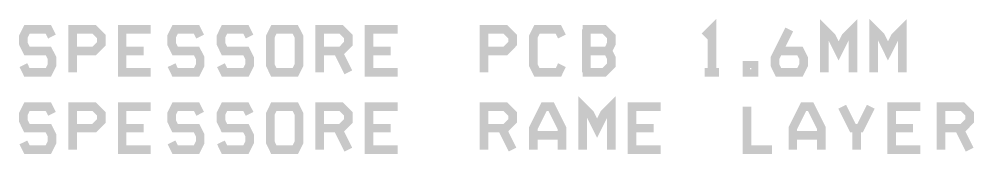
# Model space of a CAD drawing. Extents: x -20 to 155, y -91 to 215.
# Drawn here: x 29.57 to 57.81, y -19.41 to -15.42 of the extents above; entities that cross this region are included whole.
import ezdxf

# ---------------------------------------------------------------- set-up
doc = ezdxf.new("R2010")
doc.units = 0
doc.header["$MEASUREMENT"] = 0
doc.layers.add('25-334-0_DRD', color=7, linetype='CONTINUOUS')

msp = doc.modelspace()

# ---------------------------------------------------------------- linework, layer by layer
at = {"layer": '25-334-0_DRD', "const_width": 0.254}
for points in [[(50.05832, -16.99768), (50.05832, -15.72768), (49.8475, -15.9385)], [(54.229, -16.99768), (54.229, -15.72768), (54.01818, -15.9385), (53.80482, -16.36268), (53.594, -15.9385), (53.38318, -15.72768), (53.38318, -16.99768)], [(55.6895, -16.99768), (55.6895, -15.72768), (55.47868, -15.9385), (55.26532, -16.36268), (55.0545, -15.9385), (54.84368, -15.72768), (54.84368, -16.99768)], [(30.5435, -15.9385), (30.43682, -15.72768), (29.80182, -15.72768), (29.69768, -15.9385), (29.69768, -16.14932), (29.80182, -16.36268), (30.43682, -16.36268), (30.5435, -16.5735), (30.5435, -16.78432), (30.43682, -16.99768), (29.80182, -16.99768), (29.69768, -16.78432)], [(31.15818, -16.36268), (31.79318, -16.36268), (32.004, -16.14932), (32.004, -15.9385), (31.79318, -15.72768), (31.15818, -15.72768), (31.15818, -16.99768)], [(33.4645, -16.99768), (32.61868, -16.99768), (32.61868, -15.72768), (33.4645, -15.72768)], [(34.925, -15.9385), (34.81832, -15.72768), (34.18332, -15.72768), (34.07918, -15.9385), (34.07918, -16.14932), (34.18332, -16.36268), (34.81832, -16.36268), (34.925, -16.5735), (34.925, -16.78432), (34.81832, -16.99768), (34.18332, -16.99768), (34.07918, -16.78432)], [(36.3855, -15.9385), (36.27882, -15.72768), (35.64382, -15.72768), (35.53968, -15.9385), (35.53968, -16.14932), (35.64382, -16.36268), (36.27882, -16.36268), (36.3855, -16.5735), (36.3855, -16.78432), (36.27882, -16.99768), (35.64382, -16.99768), (35.53968, -16.78432)], [(37.10432, -16.99768), (37.00018, -16.78432), (37.00018, -15.9385), (37.10432, -15.72768), (37.73932, -15.72768), (37.846, -15.9385), (37.846, -16.78432), (37.73932, -16.99768), (37.10432, -16.99768)], [(38.46068, -16.36268), (39.09568, -16.36268), (39.3065, -16.14932), (39.3065, -15.9385), (39.09568, -15.72768), (38.46068, -15.72768), (38.46068, -16.99768)], [(40.767, -16.99768), (39.92118, -16.99768), (39.92118, -15.72768), (40.767, -15.72768)], [(43.31716, -16.36268), (43.95216, -16.36268), (44.16298, -16.14932), (44.16298, -15.9385), (43.95216, -15.72768), (43.31716, -15.72768), (43.31716, -16.99768)], [(45.62348, -16.78432), (45.51934, -16.99768), (44.88434, -16.99768), (44.77766, -16.78432), (44.77766, -15.9385), (44.88434, -15.72768), (45.51934, -15.72768), (45.62348, -15.9385)], [(46.34484, -16.36268), (46.97984, -16.36268), (47.08398, -16.14932), (47.08398, -15.9385), (46.87316, -15.72768), (46.23816, -15.72768)], [(46.34484, -16.99768), (46.34484, -15.72768)], [(52.02682, -16.36268), (52.66182, -16.36268), (52.7685, -16.5735), (52.7685, -16.78432), (52.66182, -16.99768), (52.02682, -16.99768), (51.92268, -16.78432), (51.92268, -16.5735), (52.34432, -15.72768)], [(33.25368, -16.36268), (32.61868, -16.36268)], [(38.989, -16.36268), (39.3065, -16.99768)], [(40.55618, -16.36268), (39.92118, -16.36268)], [(46.23816, -16.99768), (46.87316, -16.99768), (47.08398, -16.78432), (47.08398, -16.5735), (46.97984, -16.36268)], [(51.09718, -16.99768), (51.308, -16.99768), (51.308, -16.78432), (51.09718, -16.78432), (51.09718, -16.99768)], [(50.27168, -16.99768), (49.8475, -16.99768)], [(47.08398, -19.28368), (47.08398, -18.01368), (46.87316, -18.2245), (46.66234, -18.64868), (46.44898, -18.2245), (46.23816, -18.01368), (46.23816, -19.28368)], [(30.5435, -18.2245), (30.43682, -18.01368), (29.80182, -18.01368), (29.69768, -18.2245), (29.69768, -18.43532), (29.80182, -18.64868), (30.43682, -18.64868), (30.5435, -18.8595), (30.5435, -19.07032), (30.43682, -19.28368), (29.80182, -19.28368), (29.69768, -19.07032)], [(31.15818, -18.64868), (31.79318, -18.64868), (32.004, -18.43532), (32.004, -18.2245), (31.79318, -18.01368), (31.15818, -18.01368), (31.15818, -19.28368)], [(33.4645, -19.28368), (32.61868, -19.28368), (32.61868, -18.01368), (33.4645, -18.01368)], [(34.925, -18.2245), (34.81832, -18.01368), (34.18332, -18.01368), (34.07918, -18.2245), (34.07918, -18.43532), (34.18332, -18.64868), (34.81832, -18.64868), (34.925, -18.8595), (34.925, -19.07032), (34.81832, -19.28368), (34.18332, -19.28368), (34.07918, -19.07032)], [(36.3855, -18.2245), (36.27882, -18.01368), (35.64382, -18.01368), (35.53968, -18.2245), (35.53968, -18.43532), (35.64382, -18.64868), (36.27882, -18.64868), (36.3855, -18.8595), (36.3855, -19.07032), (36.27882, -19.28368), (35.64382, -19.28368), (35.53968, -19.07032)], [(37.10432, -19.28368), (37.00018, -19.07032), (37.00018, -18.2245), (37.10432, -18.01368), (37.73932, -18.01368), (37.846, -18.2245), (37.846, -19.07032), (37.73932, -19.28368), (37.10432, -19.28368)], [(38.46068, -18.64868), (39.09568, -18.64868), (39.3065, -18.43532), (39.3065, -18.2245), (39.09568, -18.01368), (38.46068, -18.01368), (38.46068, -19.28368)], [(40.767, -19.28368), (39.92118, -19.28368), (39.92118, -18.01368), (40.767, -18.01368)], [(43.31716, -18.64868), (43.95216, -18.64868), (44.16298, -18.43532), (44.16298, -18.2245), (43.95216, -18.01368), (43.31716, -18.01368), (43.31716, -19.28368)], [(45.62348, -19.28368), (45.62348, -18.64868), (45.30598, -18.01368), (45.09516, -18.01368), (44.77766, -18.64868), (44.77766, -19.28368)], [(48.54448, -19.28368), (47.69866, -19.28368), (47.69866, -18.01368), (48.54448, -18.01368)], [(51.83632, -19.28368), (51.09718, -19.28368), (51.09718, -18.01368)], [(53.29682, -19.28368), (53.29682, -18.64868), (52.97932, -18.01368), (52.7685, -18.01368), (52.451, -18.64868), (52.451, -19.28368)], [(54.75732, -18.01368), (54.43982, -18.64868), (54.229, -18.64868), (53.9115, -18.01368)], [(56.21782, -19.28368), (55.372, -19.28368), (55.372, -18.01368), (56.21782, -18.01368)], [(56.8325, -18.64868), (57.4675, -18.64868), (57.67832, -18.43532), (57.67832, -18.2245), (57.4675, -18.01368), (56.8325, -18.01368), (56.8325, -19.28368)], [(33.25368, -18.64868), (32.61868, -18.64868)], [(38.989, -18.64868), (39.3065, -19.28368)], [(40.55618, -18.64868), (39.92118, -18.64868)], [(43.84548, -18.64868), (44.16298, -19.28368)], [(48.33366, -18.64868), (47.69866, -18.64868)], [(54.33568, -19.28368), (54.33568, -18.64868)], [(56.007, -18.64868), (55.372, -18.64868)], [(57.36082, -18.64868), (57.67832, -19.28368)], [(45.62348, -18.8595), (44.77766, -18.8595)], [(53.29682, -18.8595), (52.451, -18.8595)]]:
    msp.add_lwpolyline(points, dxfattribs=at)

doc.saveas('drawing.dxf')
